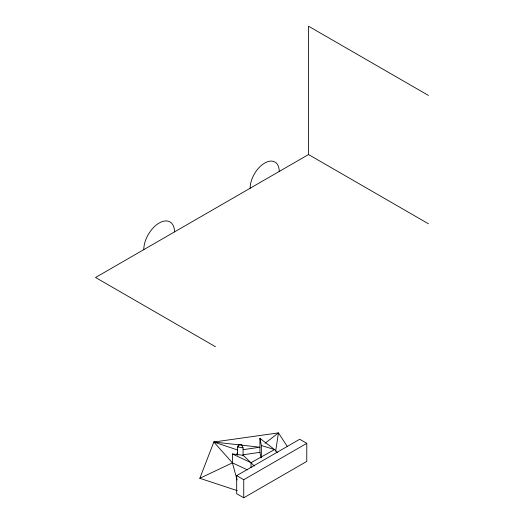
<?xml version="1.0" encoding="UTF-8"?>
<svg xmlns="http://www.w3.org/2000/svg" width="524" height="524" viewBox="0 0 524 524"><rect width="100%" height="100%" fill="white"/><g stroke="black" fill="none" stroke-linecap="round" stroke-linejoin="round"><path stroke-width="0.79" d="M275.65 451.243L278.454 432.896L213.825 442.014L199.821 478.294L237.221 490.634M237.595 455.271L237.595 446.959L238.59 444.935L241.603 444.503L243.064 447.856L243.064 455.939M236.56 454.446L237.595 452.343M265.046 443.278L278.454 432.896L287.349 446.586M428.449 223.787L308.518 154.541L95.551 277.497L215.482 346.737M236.678 475.648L299.708 439.256L306.776 443.337L306.776 461.408L243.739 497.8L236.678 493.719L236.678 475.648L243.739 479.729L306.776 443.337M237.09 479.964L232.414 462.843L232.414 453.967L251.035 462.705L274.55 449.553L277.713 452.716M199.821 478.294L232.414 462.843L247.459 469.897M243.195 449.658L259.937 447.227L213.825 442.014L232.414 462.843M243.195 454.773L259.937 452.343L259.937 438.352L274.55 449.553L261.358 445.518L259.937 438.352M232.414 453.967L243.267 455.297L254.356 466.033M237.595 446.959L243.064 447.856M213.825 442.014L237.817 450.064M428.449 95.44L308.518 26.2L308.518 154.541M259.937 452.343L261.044 457.917M261.358 445.518L261.358 457.177M251.035 462.705L251.035 467.546M243.739 479.729L243.739 497.8M238.59 444.935L238.59 446.474M250.131 188.254A20.567 11.875 -60 0 1 264.672 163.062A20.567 11.875 -60 0 1 279.22 171.459M143.779 249.653A21.733 12.55 -60 0 1 159.152 223.034A21.733 12.55 -60 0 1 174.518 231.909"/></g></svg>
